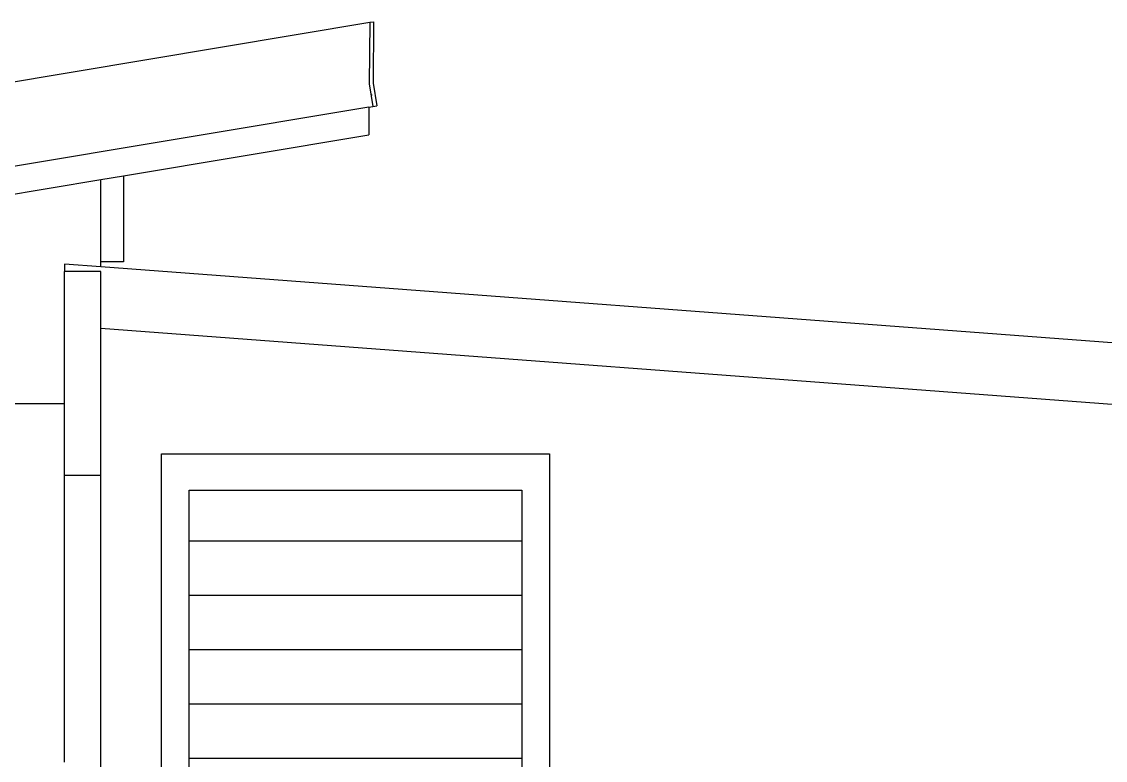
# Model space of a CAD drawing. Header units: metres. Extents: x 24.9 to 56.5, y 18.8 to 36.5.
# Drawn here: x 38.241 to 41.229, y 30.205 to 32.242 of the extents above; entities that cross this region are included whole.
import ezdxf

# ---------------------------------------------------------------- set-up
doc = ezdxf.new("R2010")
doc.units = ezdxf.units.M
doc.layers.add('Edges', color=7, linetype='Continuous')

# ---------------------------------------------------------------- blocks, each defined once
blk = doc.blocks.new('House of 70 sq. m.(753 sq.ft) fr')
at = {"layer": 'Edges'}
for p, q in [((-4.3122, 2.7364), (-1.4179, 3.2208)), ((-1.4179, 3.2208), (-1.4194, 3.0508)), ((-1.4179, 3.2208), (-1.407, 3.2226)), ((-1.407, 3.2226), (-1.4085, 3.0526)), ((-1.4194, 3.0508), (-1.409, 2.989)), ((-1.4085, 3.0526), (-1.3981, 2.9909)), ((-1.4106, 3.0203), (-1.4142, 3.0197)), ((-1.4199, 2.9872), (-1.409, 2.989)), ((-1.409, 2.989), (-1.3981, 2.9909)), ((-1.4199, 2.9872), (-4.3143, 2.5029)), ((-1.4199, 2.9872), (-1.4206, 2.9108)), ((-2.0969, 2.7976), (-1.4206, 2.9108)), ((-4.3149, 2.4264), (-2.1594, 2.7871)), ((-2.1594, 2.7871), (-2.0969, 2.7976)), ((-2.1594, 2.5603), (-2.1594, 2.7871)), ((-2.0969, 2.7976), (-2.0969, 2.5603)), ((-2.2594, 2.5534), (-2.2592, 2.5334)), ((-2.1594, 2.5459), (-2.2594, 2.5534)), ((-2.0969, 2.5603), (-2.1594, 2.5603)), ((-2.1594, 2.5459), (-2.1594, 2.5603)), ((2.7713, 2.1752), (-2.1594, 2.5459)), ((-2.2592, 2.5334), (-2.2594, 2.5334)), ((-2.2594, 2.1697), (-2.2594, 2.5334)), ((-2.1594, 2.5334), (-2.2592, 2.5334)), ((-2.1594, 2.376), (-2.1594, 2.5334)), ((-2.1594, 1.9703), (-2.1594, 2.376)), ((2.6782, 2.0123), (-2.1594, 2.376)), ((-4.3406, 2.1697), (-2.2594, 2.1697)), ((-2.2594, 1.9703), (-2.2594, 2.1697)), ((-1.9919, -0.3551), (-1.9919, 2.0303)), ((-1.9919, 2.0303), (-0.9218, 2.0303)), ((-0.9218, 2.0303), (-0.9218, -0.361)), ((-2.1594, 1.9703), (-2.2594, 1.9703)), ((-2.2594, 1.1803), (-2.2594, 1.9703)), ((-2.1594, -0.5082), (-2.1594, 1.9703)), ((-1.9154, 1.9303), (-0.9982, 1.9303)), ((-1.9154, 1.7898), (-1.9154, 1.9303)), ((-0.9982, 1.9303), (-0.9982, 1.7898)), ((-0.9982, 1.7898), (-1.9154, 1.7898)), ((-1.9154, 1.6398), (-1.9154, 1.7898)), ((-0.9982, 1.7898), (-0.9982, 1.6398)), ((-0.9982, 1.6398), (-1.9154, 1.6398)), ((-1.9154, 1.4898), (-1.9154, 1.6398)), ((-0.9982, 1.6398), (-0.9982, 1.4898)), ((-0.9982, 1.4898), (-1.9154, 1.4898)), ((-1.9154, 1.3398), (-1.9154, 1.4898)), ((-0.9982, 1.4898), (-0.9982, 1.3398)), ((-0.9982, 1.3398), (-1.9154, 1.3398)), ((-1.9154, 1.1898), (-1.9154, 1.3398)), ((-0.9982, 1.3398), (-0.9982, 1.1898)), ((-0.9982, 1.1898), (-1.9154, 1.1898)), ((-1.9154, 1.0398), (-1.9154, 1.1898)), ((-0.9982, 1.1898), (-0.9982, 1.0398))]:
    blk.add_line(p, q, dxfattribs=at)

msp = doc.modelspace()

# ---------------------------------------------------------------- block references
msp.add_blockref('House of 70 sq. m.(753 sq.ft) fr', (40.6183, 29.0195))

doc.saveas('drawing.dxf')
